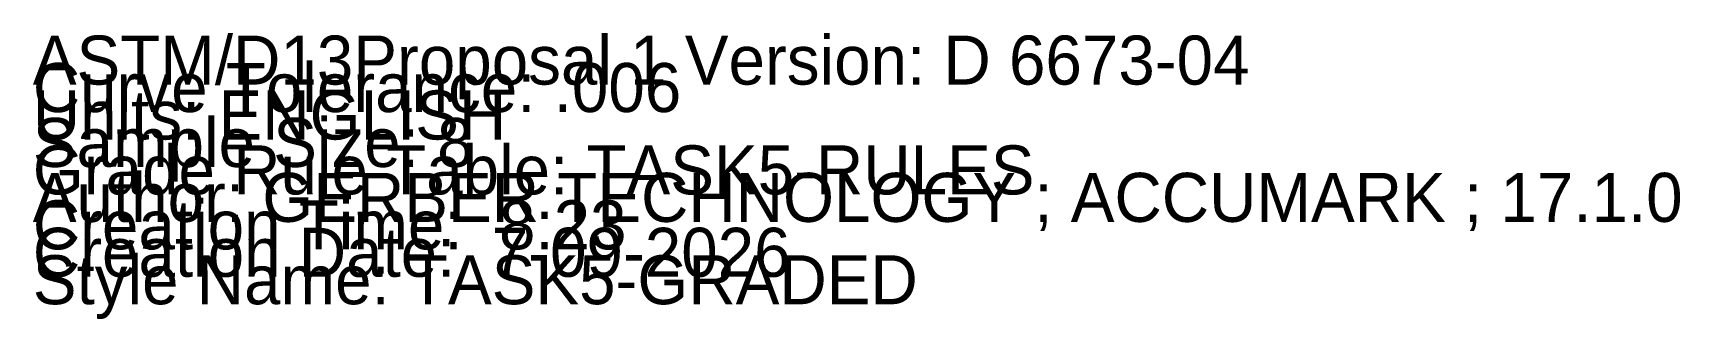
# Model space of a CAD drawing. Extents: x -2 to 10.3, y -0.1 to 23.7.
# Drawn here: x 0 to 8.4, y -0.08 to 1.38 of the extents above; entities outside this region: 1.
import ezdxf

# ---------------------------------------------------------------- set-up
doc = ezdxf.new("R2010")
doc.units = 0

# ---------------------------------------------------------------- blocks, each defined once
blk = doc.blocks.new('TASK5-GRADED_8')
at = {"layer": '1'}
for points in [[(-1.9805, 15.569), (-1.9805, 23.4504)], [(-1.9805, 23.4504), (9.8234, 23.4504)], [(9.8234, 23.4504), (9.8234, 15.569)], [(9.8234, 15.569), (-1.9805, 15.569)]]:
    blk.add_lwpolyline(points, dxfattribs=at)
at = {"layer": '2'}
for p in [(-1.9805, 23.4504), (-1.9805, 23.4504), (9.8234, 23.4504), (9.8234, 23.4504), (0.9705, 19.5097), (6.8724, 19.5097), (-1.9805, 15.569), (-1.9805, 15.569), (9.8234, 15.569), (9.8234, 15.569)]:
    blk.add_point(p, dxfattribs=at)
at = {"layer": '5'}
blk.add_line((0.9705, 19.5097), (6.8724, 19.5097), dxfattribs=at)
at = {"layer": '7'}
blk.add_line((0.9705, 19.5097), (6.8724, 19.5097), dxfattribs=at)
at = {"layer": '84'}
for points in [[(-1.9805, 15.569), (-1.9805, 23.4504)], [(-1.9805, 23.4504), (9.8234, 23.4504)], [(9.8234, 23.4504), (9.8234, 15.569)], [(9.8234, 15.569), (-1.9805, 15.569)]]:
    blk.add_lwpolyline(points, dxfattribs=at)
at = {"layer": '1'}
for s, p in [('# 1', (9.8234, 23.4504)), ('# 1', (9.8234, 23.4504)), ('SIZE: 8', (3.9214, 20.0697)), ('CATEGORY: TASK1-CUTQTY3', (3.9214, 19.9297)), ('ANNOTATION: RECTANGLE', (3.9214, 19.7897)), ('Quantity: 1,0', (3.9214, 19.6497)), ('Piece Name: TASK5-GRADED', (3.9214, 19.5097)), ('# 1', (9.8234, 15.569)), ('# 1', (9.8234, 15.569))]:
    blk.add_text(s, height=0.25, dxfattribs=at).set_placement(p)

msp = doc.modelspace()

# ---------------------------------------------------------------- block references
at = {"layer": '1'}
msp.add_blockref('TASK5-GRADED_8', (0, 0), dxfattribs=at)

# ---------------------------------------------------------------- texts
for s, p in [('ASTM/D13Proposal 1 Version: D 6673-04', (0, 1.12)), ('Curve Tolerance: .006', (0, 0.98)), ('Units: ENGLISH', (0, 0.84)), ('Sample Size: 8', (0, 0.7)), ('Grade Rule Table: TASK5-RULES', (0, 0.56)), ('Author: GERBER TECHNOLOGY ; ACCUMARK ; 17.1.0', (0, 0.42)), ('Creation Time:  8:23', (0, 0.28)), ('Creation Date:  7-09-2026', (0, 0.14)), ('Style Name: TASK5-GRADED', (0, 0))]:
    msp.add_text(s, height=0.25, dxfattribs=at).set_placement(p)

doc.saveas('drawing.dxf')
